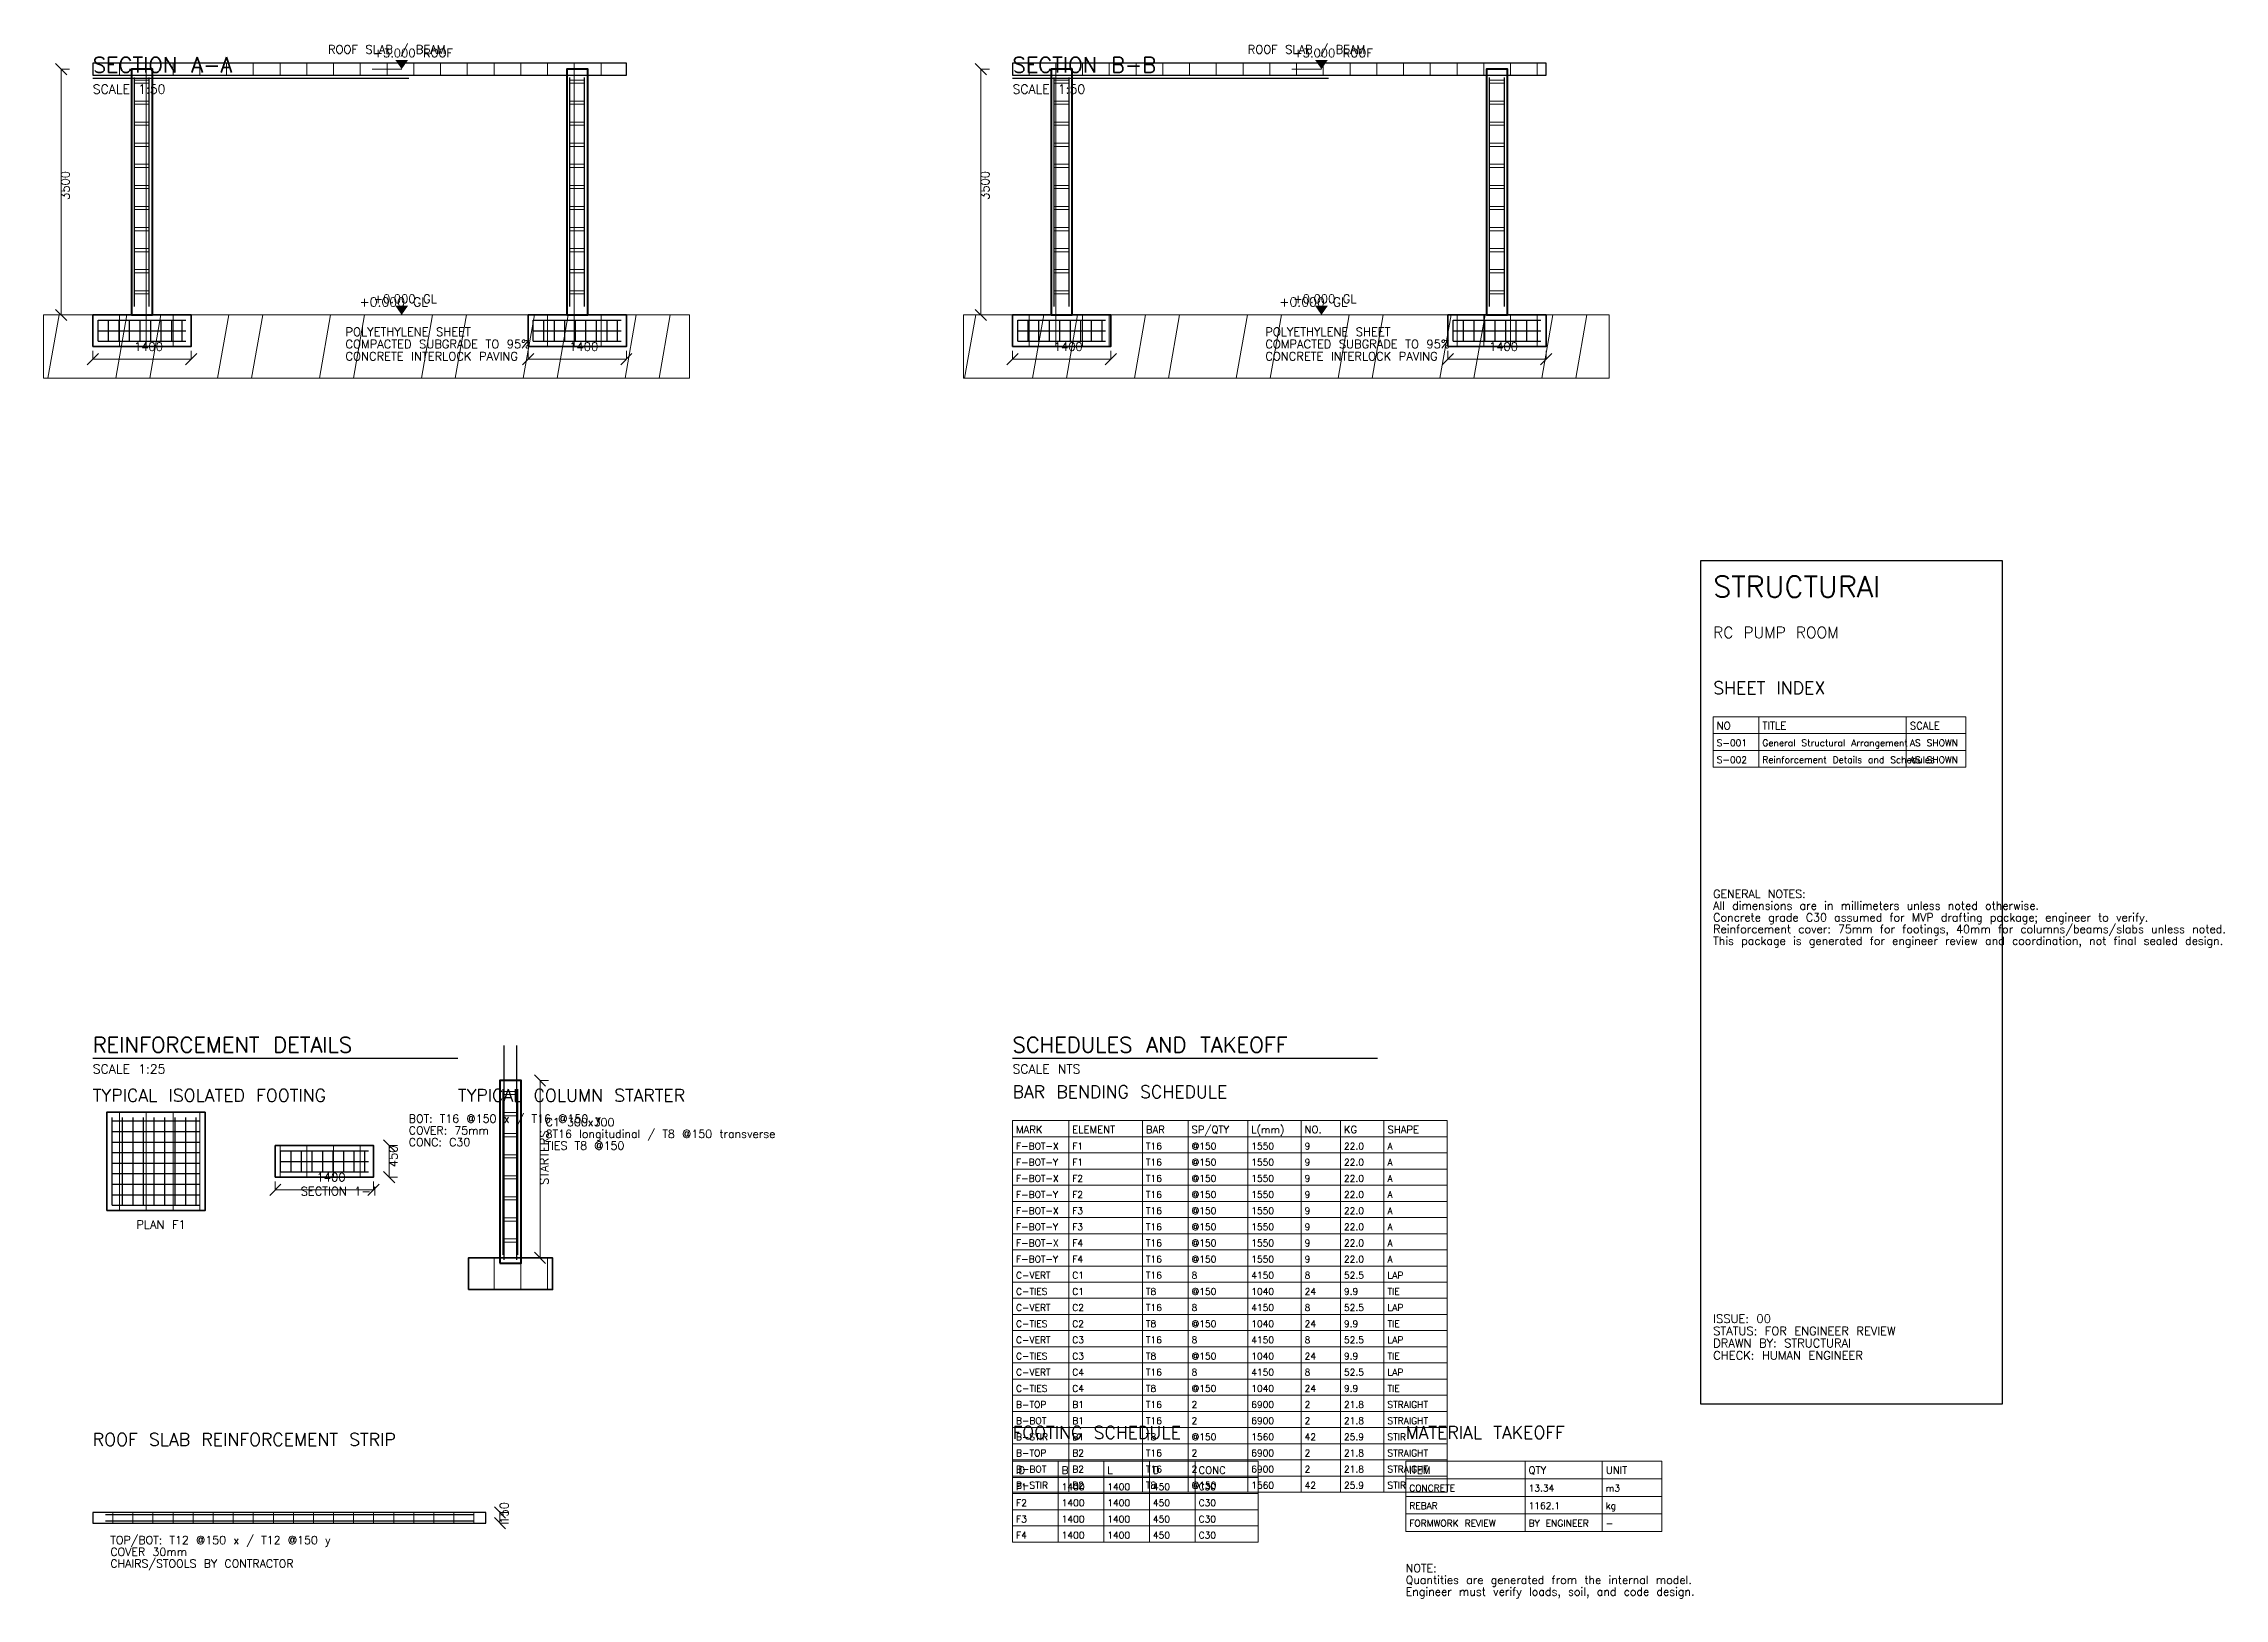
# Model space of a CAD drawing. Header units: millimetres. Extents: x -1230 to 30360, y -31972 to 11560.
# Drawn here: x -700 to 30360, y -31972 to -9837 of the extents above; entities that cross this region are included whole.
import ezdxf

# ---------------------------------------------------------------- set-up
doc = ezdxf.new("R2010")
doc.units = ezdxf.units.MM
for name, color, linetype, lineweight in [('SAI-A-BORDER', 7, 'Continuous', 25), ('SAI-A-DIMS', 6, 'Continuous', 13), ('SAI-A-TEXT', 4, 'Continuous', 13), ('SAI-A-TITLE', 6, 'Continuous', 30), ('SAI-H-CONCRETE', 8, 'Continuous', 13), ('SAI-H-SOIL', 8, 'Continuous', 13), ('SAI-S-CONCRETE-CUT', 1, 'Continuous', 40), ('SAI-S-FOOTING', 2, 'Continuous', 35), ('SAI-S-REBAR', 1, 'Continuous', 25), ('SAI-S-SLAB', 4, 'Continuous', 25), ('SAI-S-TIES', 3, 'Continuous', 20), ('SAI-SCHEDULE', 4, 'Continuous', 13), ('SAI-X-REFERENCE', 9, 'Continuous', 13)]:
    doc.layers.add(name, color=color, linetype=linetype, lineweight=lineweight)
doc.styles.add('SAI-STANDARD', font='txt.shx')

msp = doc.modelspace()

# ---------------------------------------------------------------- hatches: boundary and pattern name
at = {"layer": 'SAI-A-TEXT'}
h = msp.add_hatch(color=4, dxfattribs=at)
h.dxf.hatch_style = 1
h.paths.add_polyline_path([(4400, -10200), (4490, -10070), (4310, -10070)])
h = msp.add_hatch(color=4, dxfattribs=at)
h.dxf.hatch_style = 1
h.paths.add_polyline_path([(17500, -10200), (17590, -10070), (17410, -10070)])
h = msp.add_hatch(color=4, dxfattribs=at)
h.dxf.hatch_style = 1
h.paths.add_polyline_path([(4400, -13700), (4490, -13570), (4310, -13570)])
h = msp.add_hatch(color=4, dxfattribs=at)
h.dxf.hatch_style = 1
h.paths.add_polyline_path([(17500, -13700), (17590, -13570), (17410, -13570)])
at = {"layer": 'SAI-H-CONCRETE'}
h = msp.add_hatch(dxfattribs=at)
h.set_pattern_fill('ANSI31', scale=120, angle=45)
h.paths.add_polyline_path([(0, -10285), (7600, -10285), (7600, -10115), (0, -10115)])
h = msp.add_hatch(dxfattribs=at)
h.set_pattern_fill('ANSI31', scale=120, angle=45)
h.paths.add_polyline_path([(550, -13700), (850, -13700), (850, -10200), (550, -10200)])
h = msp.add_hatch(dxfattribs=at)
h.set_pattern_fill('ANSI31', scale=120, angle=45)
h.paths.add_polyline_path([(6750, -13700), (7050, -13700), (7050, -10200), (6750, -10200)])
h = msp.add_hatch(dxfattribs=at)
h.set_pattern_fill('ANSI31', scale=120, angle=45)
h.paths.add_polyline_path([(13100, -10285), (20700, -10285), (20700, -10115), (13100, -10115)])
h = msp.add_hatch(dxfattribs=at)
h.set_pattern_fill('ANSI31', scale=120, angle=45)
h.paths.add_polyline_path([(13650, -13700), (13950, -13700), (13950, -10200), (13650, -10200)])
h = msp.add_hatch(dxfattribs=at)
h.set_pattern_fill('ANSI31', scale=120, angle=45)
h.paths.add_polyline_path([(19850, -13700), (20150, -13700), (20150, -10200), (19850, -10200)])
h = msp.add_hatch(dxfattribs=at)
h.set_pattern_fill('ANSI31', scale=120, angle=45)
h.paths.add_polyline_path([(0, -14150), (1400, -14150), (1400, -13700), (0, -13700)])
h = msp.add_hatch(dxfattribs=at)
h.set_pattern_fill('ANSI31', scale=120, angle=45)
h.paths.add_polyline_path([(6200, -14150), (7600, -14150), (7600, -13700), (6200, -13700)])
h = msp.add_hatch(dxfattribs=at)
h.set_pattern_fill('ANSI31', scale=120, angle=45)
h.paths.add_polyline_path([(13100, -14150), (14500, -14150), (14500, -13700), (13100, -13700)])
h = msp.add_hatch(dxfattribs=at)
h.set_pattern_fill('ANSI31', scale=120, angle=45)
h.paths.add_polyline_path([(19300, -14150), (20700, -14150), (20700, -13700), (19300, -13700)])
h = msp.add_hatch(dxfattribs=at)
h.set_pattern_fill('ANSI31', scale=120, angle=45)
h.paths.add_polyline_path([(5800, -27200), (6100, -27200), (6100, -24600), (5800, -24600)])
h = msp.add_hatch(dxfattribs=at)
h.set_pattern_fill('ANSI31', scale=120, angle=45)
h.paths.add_polyline_path([(200, -26450), (1600, -26450), (1600, -25050), (200, -25050)])
h = msp.add_hatch(dxfattribs=at)
h.set_pattern_fill('ANSI31', scale=120, angle=45)
h.paths.add_polyline_path([(2600, -25975), (4000, -25975), (4000, -25525), (2600, -25525)])
h = msp.add_hatch(dxfattribs=at)
h.set_pattern_fill('ANSI31', scale=120, angle=45)
h.paths.add_polyline_path([(5350, -27575), (6550, -27575), (6550, -27125), (5350, -27125)])
h = msp.add_hatch(dxfattribs=at)
h.set_pattern_fill('ANSI31', scale=90, angle=45)
h.paths.add_polyline_path([(0, -30900), (5600, -30900), (5600, -30750), (0, -30750)])
at = {"layer": 'SAI-H-SOIL'}
h = msp.add_hatch(dxfattribs=at)
h.set_pattern_fill('ANSI32', scale=150, angle=35)
h.paths.add_polyline_path([(-700, -14600), (8500, -14600), (8500, -13700), (-700, -13700)])
h = msp.add_hatch(dxfattribs=at)
h.set_pattern_fill('ANSI32', scale=150, angle=35)
h.paths.add_polyline_path([(12400, -14600), (21600, -14600), (21600, -13700), (12400, -13700)])

# ---------------------------------------------------------------- linework, layer by layer
at = {"layer": 'SAI-A-BORDER'}
msp.add_lwpolyline([(22900, -29200), (27200, -29200), (27200, -17200), (22900, -17200), (22900, -29200)], dxfattribs=at)
at = {"layer": 'SAI-A-DIMS'}
for p, q in [((-530, -10120), (-370, -10280)), ((-450, -13700), (-450, -10200)), ((-450, -10200), (-330, -10200)), ((12570, -10120), (12730, -10280)), ((12650, -13700), (12650, -10200)), ((12650, -10200), (12770, -10200)), ((-530, -13620), (-370, -13780)), ((12570, -13620), (12730, -13780)), ((-450, -13700), (-330, -13700)), ((12650, -13700), (12770, -13700)), ((-80, -14410), (80, -14250)), ((0, -14330), (0, -14210)), ((1320, -14410), (1480, -14250)), ((1400, -14330), (1400, -14210)), ((6120, -14410), (6280, -14250)), ((6200, -14330), (6200, -14210)), ((7520, -14410), (7680, -14250)), ((7600, -14330), (7600, -14210)), ((13020, -14410), (13180, -14250)), ((13100, -14330), (13100, -14210)), ((14420, -14410), (14580, -14250)), ((14500, -14330), (14500, -14210)), ((19220, -14410), (19380, -14250)), ((19300, -14330), (19300, -14210)), ((20620, -14410), (20780, -14250)), ((20700, -14330), (20700, -14210)), ((0, -14330), (1400, -14330)), ((6200, -14330), (7600, -14330)), ((13100, -14330), (14500, -14330)), ((19300, -14330), (20700, -14330)), ((6290, -24520), (6450, -24680)), ((6370, -27125), (6370, -24600)), ((6370, -24600), (6490, -24600)), ((4140, -25445), (4300, -25605)), ((4220, -25975), (4220, -25525)), ((4220, -25525), (4340, -25525)), ((2520, -26235), (2680, -26075)), ((2600, -26155), (2600, -26035)), ((3920, -26235), (4080, -26075)), ((4000, -26155), (4000, -26035)), ((4140, -25895), (4300, -26055)), ((4220, -25975), (4340, -25975)), ((2600, -26155), (4000, -26155)), ((6290, -27045), (6450, -27205)), ((6370, -27125), (6490, -27125)), ((5720, -30670), (5880, -30830)), ((5720, -30820), (5880, -30980)), ((5800, -30900), (5800, -30750)), ((5800, -30750), (5920, -30750)), ((5800, -30900), (5920, -30900))]:
    msp.add_line(p, q, dxfattribs=at)
at = {"layer": 'SAI-A-TEXT'}
for p, q in [((3980, -10200), (4400, -10200)), ((17080, -10200), (17500, -10200)), ((-700, -13700), (8500, -13700)), ((3980, -13700), (4400, -13700)), ((12400, -13700), (21600, -13700)), ((17080, -13700), (17500, -13700))]:
    msp.add_line(p, q, dxfattribs=at)
at = {"layer": 'SAI-A-TITLE'}
for p, q in [((0, -10330), (4500, -10330)), ((13100, -10330), (17600, -10330)), ((0, -24280), (5200, -24280)), ((13100, -24280), (18300, -24280))]:
    msp.add_line(p, q, dxfattribs=at)
at = {"layer": 'SAI-S-CONCRETE-CUT'}
for points in [[(550, -13700), (850, -13700), (850, -10200), (550, -10200), (550, -13700)], [(6750, -13700), (7050, -13700), (7050, -10200), (6750, -10200), (6750, -13700)], [(13650, -13700), (13950, -13700), (13950, -10200), (13650, -10200), (13650, -13700)], [(19850, -13700), (20150, -13700), (20150, -10200), (19850, -10200), (19850, -13700)], [(5800, -27200), (6100, -27200), (6100, -24600), (5800, -24600), (5800, -27200)]]:
    msp.add_lwpolyline(points, dxfattribs=at)
at = {"layer": 'SAI-S-FOOTING'}
for points in [[(0, -14150), (1400, -14150), (1400, -13700), (0, -13700), (0, -14150)], [(6200, -14150), (7600, -14150), (7600, -13700), (6200, -13700), (6200, -14150)], [(13100, -14150), (14500, -14150), (14500, -13700), (13100, -13700), (13100, -14150)], [(19300, -14150), (20700, -14150), (20700, -13700), (19300, -13700), (19300, -14150)], [(200, -26450), (1600, -26450), (1600, -25050), (200, -25050), (200, -26450)], [(2600, -25975), (4000, -25975), (4000, -25525), (2600, -25525), (2600, -25975)], [(5350, -27575), (6550, -27575), (6550, -27125), (5350, -27125), (5350, -27575)]]:
    msp.add_lwpolyline(points, dxfattribs=at)
at = {"layer": 'SAI-S-REBAR'}
for p, q in [((595, -13580), (595, -10320)), ((805, -13580), (805, -10320)), ((6795, -13580), (6795, -10320)), ((7005, -13580), (7005, -10320)), ((13695, -13580), (13695, -10320)), ((13905, -13580), (13905, -10320)), ((19895, -13580), (19895, -10320)), ((20105, -13580), (20105, -10320)), ((75, -13775), (1325, -13775)), ((75, -14075), (75, -13775)), ((75, -13925), (1325, -13925)), ((225, -14075), (225, -13775)), ((375, -14075), (375, -13775)), ((525, -14075), (525, -13775)), ((675, -14075), (675, -13775)), ((825, -14075), (825, -13775)), ((975, -14075), (975, -13775)), ((1125, -14075), (1125, -13775)), ((1275, -14075), (1275, -13775)), ((6275, -13775), (7525, -13775)), ((6275, -14075), (6275, -13775)), ((6275, -13925), (7525, -13925)), ((6425, -14075), (6425, -13775)), ((6575, -14075), (6575, -13775)), ((6725, -14075), (6725, -13775)), ((6875, -14075), (6875, -13775)), ((7025, -14075), (7025, -13775)), ((7175, -14075), (7175, -13775)), ((7325, -14075), (7325, -13775)), ((7475, -14075), (7475, -13775)), ((13175, -13775), (14425, -13775)), ((13175, -14075), (13175, -13775)), ((13175, -13925), (14425, -13925)), ((13325, -14075), (13325, -13775)), ((13475, -14075), (13475, -13775)), ((13625, -14075), (13625, -13775)), ((13775, -14075), (13775, -13775)), ((13925, -14075), (13925, -13775)), ((14075, -14075), (14075, -13775)), ((14225, -14075), (14225, -13775)), ((14375, -14075), (14375, -13775)), ((19375, -13775), (20625, -13775)), ((19375, -14075), (19375, -13775)), ((19375, -13925), (20625, -13925)), ((19525, -14075), (19525, -13775)), ((19675, -14075), (19675, -13775)), ((19825, -14075), (19825, -13775)), ((19975, -14075), (19975, -13775)), ((20125, -14075), (20125, -13775)), ((20275, -14075), (20275, -13775)), ((20425, -14075), (20425, -13775)), ((20575, -14075), (20575, -13775)), ((75, -14075), (1325, -14075)), ((6275, -14075), (7525, -14075)), ((13175, -14075), (14425, -14075)), ((19375, -14075), (20625, -14075)), ((5860, -27150), (5860, -24100)), ((6040, -27150), (6040, -24100)), ((5845, -27080), (5845, -24720)), ((6055, -27080), (6055, -24720)), ((275, -26375), (275, -25125)), ((425, -26375), (425, -25125)), ((575, -26375), (575, -25125)), ((725, -26375), (725, -25125)), ((875, -26375), (875, -25125)), ((1025, -26375), (1025, -25125)), ((1175, -26375), (1175, -25125)), ((1325, -26375), (1325, -25125)), ((1475, -26375), (1475, -25125)), ((275, -25175), (1525, -25175)), ((275, -25325), (1525, -25325)), ((275, -25475), (1525, -25475)), ((275, -25625), (1525, -25625)), ((275, -25775), (1525, -25775)), ((2675, -25600), (3925, -25600)), ((2675, -25900), (2675, -25600)), ((2675, -25750), (3925, -25750)), ((2825, -25900), (2825, -25600)), ((2975, -25900), (2975, -25600)), ((3125, -25900), (3125, -25600)), ((3275, -25900), (3275, -25600)), ((3425, -25900), (3425, -25600)), ((3575, -25900), (3575, -25600)), ((3725, -25900), (3725, -25600)), ((3875, -25900), (3875, -25600)), ((275, -25925), (1525, -25925)), ((275, -26075), (1525, -26075)), ((2675, -25900), (3925, -25900)), ((275, -26225), (1525, -26225)), ((275, -26375), (1525, -26375)), ((180, -30780), (5420, -30780)), ((180, -30870), (5420, -30870))]:
    msp.add_line(p, q, dxfattribs=at)
at = {"layer": 'SAI-S-SLAB'}
for points in [[(0, -10285), (7600, -10285), (7600, -10115), (0, -10115), (0, -10285)], [(13100, -10285), (20700, -10285), (20700, -10115), (13100, -10115), (13100, -10285)], [(0, -30900), (5600, -30900), (5600, -30750), (0, -30750), (0, -30900)]]:
    msp.add_lwpolyline(points, dxfattribs=at)
at = {"layer": 'SAI-S-TIES'}
for points in [[(595, -10400), (805, -10400), (805, -10355), (595, -10355), (595, -10400)], [(6795, -10400), (7005, -10400), (7005, -10355), (6795, -10355), (6795, -10400)], [(13695, -10400), (13905, -10400), (13905, -10355), (13695, -10355), (13695, -10400)], [(19895, -10400), (20105, -10400), (20105, -10355), (19895, -10355), (19895, -10400)], [(595, -10700), (805, -10700), (805, -10655), (595, -10655), (595, -10700)], [(6795, -10700), (7005, -10700), (7005, -10655), (6795, -10655), (6795, -10700)], [(13695, -10700), (13905, -10700), (13905, -10655), (13695, -10655), (13695, -10700)], [(19895, -10700), (20105, -10700), (20105, -10655), (19895, -10655), (19895, -10700)], [(595, -11000), (805, -11000), (805, -10955), (595, -10955), (595, -11000)], [(6795, -11000), (7005, -11000), (7005, -10955), (6795, -10955), (6795, -11000)], [(13695, -11000), (13905, -11000), (13905, -10955), (13695, -10955), (13695, -11000)], [(19895, -11000), (20105, -11000), (20105, -10955), (19895, -10955), (19895, -11000)], [(595, -11300), (805, -11300), (805, -11255), (595, -11255), (595, -11300)], [(6795, -11300), (7005, -11300), (7005, -11255), (6795, -11255), (6795, -11300)], [(13695, -11300), (13905, -11300), (13905, -11255), (13695, -11255), (13695, -11300)], [(19895, -11300), (20105, -11300), (20105, -11255), (19895, -11255), (19895, -11300)], [(595, -11600), (805, -11600), (805, -11555), (595, -11555), (595, -11600)], [(6795, -11600), (7005, -11600), (7005, -11555), (6795, -11555), (6795, -11600)], [(13695, -11600), (13905, -11600), (13905, -11555), (13695, -11555), (13695, -11600)], [(19895, -11600), (20105, -11600), (20105, -11555), (19895, -11555), (19895, -11600)], [(595, -11900), (805, -11900), (805, -11855), (595, -11855), (595, -11900)], [(6795, -11900), (7005, -11900), (7005, -11855), (6795, -11855), (6795, -11900)], [(13695, -11900), (13905, -11900), (13905, -11855), (13695, -11855), (13695, -11900)], [(19895, -11900), (20105, -11900), (20105, -11855), (19895, -11855), (19895, -11900)], [(595, -12200), (805, -12200), (805, -12155), (595, -12155), (595, -12200)], [(6795, -12200), (7005, -12200), (7005, -12155), (6795, -12155), (6795, -12200)], [(13695, -12200), (13905, -12200), (13905, -12155), (13695, -12155), (13695, -12200)], [(19895, -12200), (20105, -12200), (20105, -12155), (19895, -12155), (19895, -12200)], [(595, -12500), (805, -12500), (805, -12455), (595, -12455), (595, -12500)], [(6795, -12500), (7005, -12500), (7005, -12455), (6795, -12455), (6795, -12500)], [(13695, -12500), (13905, -12500), (13905, -12455), (13695, -12455), (13695, -12500)], [(19895, -12500), (20105, -12500), (20105, -12455), (19895, -12455), (19895, -12500)], [(595, -12800), (805, -12800), (805, -12755), (595, -12755), (595, -12800)], [(6795, -12800), (7005, -12800), (7005, -12755), (6795, -12755), (6795, -12800)], [(13695, -12800), (13905, -12800), (13905, -12755), (13695, -12755), (13695, -12800)], [(19895, -12800), (20105, -12800), (20105, -12755), (19895, -12755), (19895, -12800)], [(595, -13100), (805, -13100), (805, -13055), (595, -13055), (595, -13100)], [(595, -13400), (805, -13400), (805, -13355), (595, -13355), (595, -13400)], [(6795, -13100), (7005, -13100), (7005, -13055), (6795, -13055), (6795, -13100)], [(6795, -13400), (7005, -13400), (7005, -13355), (6795, -13355), (6795, -13400)], [(13695, -13100), (13905, -13100), (13905, -13055), (13695, -13055), (13695, -13100)], [(13695, -13400), (13905, -13400), (13905, -13355), (13695, -13355), (13695, -13400)], [(19895, -13100), (20105, -13100), (20105, -13055), (19895, -13055), (19895, -13100)], [(19895, -13400), (20105, -13400), (20105, -13355), (19895, -13355), (19895, -13400)], [(5845, -24800), (6055, -24800), (6055, -24755), (5845, -24755), (5845, -24800)], [(5845, -25100), (6055, -25100), (6055, -25055), (5845, -25055), (5845, -25100)], [(5845, -25400), (6055, -25400), (6055, -25355), (5845, -25355), (5845, -25400)], [(5845, -25700), (6055, -25700), (6055, -25655), (5845, -25655), (5845, -25700)], [(5845, -26000), (6055, -26000), (6055, -25955), (5845, -25955), (5845, -26000)], [(5845, -26300), (6055, -26300), (6055, -26255), (5845, -26255), (5845, -26300)], [(5845, -26600), (6055, -26600), (6055, -26555), (5845, -26555), (5845, -26600)], [(5845, -26900), (6055, -26900), (6055, -26855), (5845, -26855), (5845, -26900)]]:
    msp.add_lwpolyline(points, dxfattribs=at)
at = {"layer": 'SAI-SCHEDULE'}
for p, q in [((23080, -19420), (23080, -20140)), ((23730, -19420), (23730, -20140)), ((25830, -19420), (25830, -20140)), ((26680, -19420), (26680, -20140)), ((23080, -19660), (26680, -19660)), ((23080, -19900), (26680, -19900)), ((23080, -20140), (26680, -20140)), ((13100, -25170), (13100, -30460)), ((13100, -25400), (19290, -25400)), ((13900, -25170), (13900, -30460)), ((14950, -25170), (14950, -30460)), ((15600, -25170), (15600, -30460)), ((16450, -25170), (16450, -30460)), ((17210, -25170), (17210, -30460)), ((17770, -25170), (17770, -30460)), ((18390, -25170), (18390, -30460)), ((19290, -25170), (19290, -30460)), ((13100, -25630), (19290, -25630)), ((13100, -25860), (19290, -25860)), ((13100, -26090), (19290, -26090)), ((13100, -26320), (19290, -26320)), ((13100, -26550), (19290, -26550)), ((13100, -26780), (19290, -26780)), ((13100, -27010), (19290, -27010)), ((13100, -27240), (19290, -27240)), ((13100, -27470), (19290, -27470)), ((13100, -27700), (19290, -27700)), ((13100, -27930), (19290, -27930)), ((13100, -28160), (19290, -28160)), ((13100, -28390), (19290, -28390)), ((13100, -28620), (19290, -28620)), ((13100, -28850), (19290, -28850)), ((13100, -29080), (19290, -29080)), ((13100, -29310), (19290, -29310)), ((13100, -29540), (19290, -29540)), ((13100, -29770), (19290, -29770)), ((13100, -30000), (19290, -30000)), ((13100, -30020), (13100, -31170)), ((13750, -30020), (13750, -31170)), ((14400, -30020), (14400, -31170)), ((15050, -30020), (15050, -31170)), ((15700, -30020), (15700, -31170)), ((16600, -30020), (16600, -31170)), ((18700, -30020), (18700, -31020)), ((20400, -30020), (20400, -31020)), ((21500, -30020), (21500, -31020)), ((22350, -30020), (22350, -31020)), ((13100, -30230), (19290, -30230)), ((13100, -30250), (16600, -30250)), ((18700, -30270), (22350, -30270)), ((13100, -30460), (19290, -30460)), ((13100, -30480), (16600, -30480)), ((13100, -30710), (16600, -30710)), ((18700, -30520), (22350, -30520)), ((13100, -30940), (16600, -30940)), ((18700, -30770), (22350, -30770)), ((18700, -31020), (22350, -31020)), ((13100, -31170), (16600, -31170))]:
    msp.add_line(p, q, dxfattribs=at)
for points in [[(23080, -19420), (26680, -19420), (26680, -19660), (23080, -19660), (23080, -19420)], [(13100, -25170), (19290, -25170), (19290, -25400), (13100, -25400), (13100, -25170)], [(13100, -30020), (16600, -30020), (16600, -30250), (13100, -30250), (13100, -30020)], [(18700, -30020), (22350, -30020), (22350, -30270), (18700, -30270), (18700, -30020)]]:
    msp.add_lwpolyline(points, dxfattribs=at)
at = {"layer": 'SAI-X-REFERENCE'}
for points in [[(-700, -14600), (8500, -14600), (8500, -13700), (-700, -13700), (-700, -14600)], [(12400, -14600), (21600, -14600), (21600, -13700), (12400, -13700), (12400, -14600)]]:
    msp.add_lwpolyline(points, dxfattribs=at)

# ---------------------------------------------------------------- texts
at = {"layer": 'SAI-A-DIMS', "style": 'SAI-STANDARD'}
for s, p in [('3500', (-330, -12062)), ('3500', (12770, -12062)), ('STARTERS', (6490, -26086)), ('450', (4340, -25834)), ('150', (5920, -30909))]:
    msp.add_text(s, height=120, rotation=90, dxfattribs=at).set_placement(p)
for p in [(588, -14210), (6788, -14210), (13688, -14210), (19888, -14210), (3188, -26035)]:
    msp.add_text('1400', height=120, dxfattribs=at).set_placement(p)
at = {"layer": 'SAI-A-TEXT', "style": 'SAI-STANDARD'}
for s, height, p in [('ROOF SLAB / BEAM', 120, (3350, -9980)), ('+3.000 ROOF', 120, (4000, -10030)), ('ROOF SLAB / BEAM', 120, (16450, -9980)), ('+3.000 ROOF', 120, (17100, -10030)), ('SCALE 1:50', 130, (0, -10550)), ('SCALE 1:50', 130, (13100, -10550)), ('+0.000 GL', 130, (3800, -13580)), ('+0.000 GL', 120, (4000, -13530)), ('+0.000 GL', 130, (16900, -13580)), ('+0.000 GL', 120, (17100, -13530)), ('POLYETHYLENE SHEET', 120, (3600, -14000)), ('POLYETHYLENE SHEET', 120, (16700, -14000)), ('COMPACTED SUBGRADE TO 95%', 120, (3600, -14174)), ('CONCRETE INTERLOCK PAVING', 120, (3600, -14348)), ('COMPACTED SUBGRADE TO 95%', 120, (16700, -14174)), ('CONCRETE INTERLOCK PAVING', 120, (16700, -14348)), ('RC PUMP ROOM', 160, (23080, -18300)), ('All dimensions are in millimeters unless noted otherwise.', 115, (23080, -22167)), ('GENERAL NOTES:', 115, (23080, -22000)), ('Concrete grade C30 assumed for MVP drafting package; engineer to verify.', 115, (23080, -22334)), ('Reinforcement cover: 75mm for footings, 40mm for columns/beams/slabs unless noted.', 115, (23080, -22500)), ('This package is generated for engineer review and coordination, not final sealed design.', 115, (23080, -22667)), ('SCALE 1:25', 130, (0, -24500)), ('SCALE NTS', 130, (13100, -24500)), ('BOT: T16 @150 x / T16 @150 y', 115, (4500, -25200)), ('C1 300x300', 115, (6450, -25250)), ('COVER: 75mm', 115, (4500, -25367)), ('CONC: C30', 115, (4500, -25534)), ('TIES T8 @150', 115, (6450, -25584)), ('8T16 longitudinal / T8 @150 transverse', 115, (6450, -25417)), ('SECTION 1-1', 120, (2960, -26235)), ('PLAN F1', 120, (620, -26710)), ('ISSUE: 00', 120, (23080, -28050)), ('STATUS: FOR ENGINEER REVIEW', 120, (23080, -28224)), ('CHECK: HUMAN ENGINEER', 120, (23080, -28572)), ('DRAWN BY: STRUCTURAI', 120, (23080, -28398)), ('TOP/BOT: T12 @150 x / T12 @150 y', 115, (250, -31200)), ('COVER 30mm', 115, (250, -31367)), ('CHAIRS/STOOLS BY CONTRACTOR', 115, (250, -31534)), ('Quantities are generated from the internal model.', 115, (18700, -31767)), ('NOTE:', 115, (18700, -31600)), ('Engineer must verify loads, soil, and code design.', 115, (18700, -31934))]:
    msp.add_text(s, height=height, dxfattribs=at).set_placement(p)
at = {"layer": 'SAI-A-TITLE', "style": 'SAI-STANDARD'}
for s, height, p in [('SECTION A-A', 220, (0, -10250)), ('SECTION B-B', 220, (13100, -10250)), ('STRUCTURAI', 300, (23080, -17720)), ('SHEET INDEX', 180, (23080, -19100)), ('REINFORCEMENT DETAILS', 220, (0, -24200)), ('SCHEDULES AND TAKEOFF', 220, (13100, -24200)), ('TYPICAL ISOLATED FOOTING', 180, (0, -24900)), ('TYPICAL COLUMN STARTER', 180, (5200, -24900)), ('BAR BENDING SCHEDULE', 180, (13100, -24850)), ('ROOF SLAB REINFORCEMENT STRIP', 180, (0, -29800)), ('FOOTING SCHEDULE', 180, (13100, -29700)), ('MATERIAL TAKEOFF', 180, (18700, -29700))]:
    msp.add_text(s, height=height, dxfattribs=at).set_placement(p)
at = {"layer": 'SAI-SCHEDULE', "style": 'SAI-STANDARD'}
for s, height, p in [('NO', 105, (23130, -19600)), ('TITLE', 105, (23780, -19600)), ('SCALE', 105, (25880, -19600)), ('S-001', 95, (23130, -19840)), ('General Structural Arrangement', 95, (23780, -19840)), ('AS SHOWN', 95, (25880, -19840)), ('S-002', 95, (23130, -20080)), ('Reinforcement Details and Schedules', 95, (23780, -20080)), ('AS SHOWN', 95, (25880, -20080)), ('MARK', 105, (13150, -25350)), ('ELEMENT', 105, (13950, -25350)), ('BAR', 105, (15000, -25350)), ('SP/QTY', 105, (15650, -25350)), ('L(mm)', 105, (16500, -25350)), ('NO.', 105, (17260, -25350)), ('KG', 105, (17820, -25350)), ('SHAPE', 105, (18440, -25350)), ('F-BOT-X', 95, (13150, -25580)), ('F-BOT-Y', 95, (13150, -25810)), ('F1', 95, (13950, -25580)), ('F1', 95, (13950, -25810)), ('T16', 95, (15000, -25580)), ('T16', 95, (15000, -25810)), ('@150', 95, (15650, -25580)), ('@150', 95, (15650, -25810)), ('1550', 95, (16500, -25580)), ('1550', 95, (16500, -25810)), ('9', 95, (17260, -25580)), ('9', 95, (17260, -25810)), ('22.0', 95, (17820, -25580)), ('22.0', 95, (17820, -25810)), ('A', 95, (18440, -25580)), ('A', 95, (18440, -25810)), ('F-BOT-X', 95, (13150, -26040)), ('F2', 95, (13950, -26040)), ('T16', 95, (15000, -26040)), ('@150', 95, (15650, -26040)), ('1550', 95, (16500, -26040)), ('9', 95, (17260, -26040)), ('22.0', 95, (17820, -26040)), ('A', 95, (18440, -26040)), ('F-BOT-Y', 95, (13150, -26270)), ('F2', 95, (13950, -26270)), ('T16', 95, (15000, -26270)), ('@150', 95, (15650, -26270)), ('1550', 95, (16500, -26270)), ('9', 95, (17260, -26270)), ('22.0', 95, (17820, -26270)), ('A', 95, (18440, -26270)), ('F-BOT-X', 95, (13150, -26500)), ('F-BOT-Y', 95, (13150, -26730)), ('F3', 95, (13950, -26500)), ('F3', 95, (13950, -26730)), ('T16', 95, (15000, -26500)), ('T16', 95, (15000, -26730)), ('@150', 95, (15650, -26500)), ('@150', 95, (15650, -26730)), ('1550', 95, (16500, -26500)), ('1550', 95, (16500, -26730)), ('9', 95, (17260, -26500)), ('9', 95, (17260, -26730)), ('22.0', 95, (17820, -26500)), ('22.0', 95, (17820, -26730)), ('A', 95, (18440, -26500)), ('A', 95, (18440, -26730)), ('F-BOT-X', 95, (13150, -26960)), ('F4', 95, (13950, -26960)), ('T16', 95, (15000, -26960)), ('@150', 95, (15650, -26960)), ('1550', 95, (16500, -26960)), ('9', 95, (17260, -26960)), ('22.0', 95, (17820, -26960)), ('A', 95, (18440, -26960)), ('C-VERT', 95, (13150, -27420)), ('F-BOT-Y', 95, (13150, -27190)), ('C1', 95, (13950, -27420)), ('F4', 95, (13950, -27190)), ('T16', 95, (15000, -27190)), ('T16', 95, (15000, -27420)), ('@150', 95, (15650, -27190)), ('8', 95, (15650, -27420)), ('4150', 95, (16500, -27420)), ('1550', 95, (16500, -27190)), ('9', 95, (17260, -27190)), ('8', 95, (17260, -27420)), ('22.0', 95, (17820, -27190)), ('52.5', 95, (17820, -27420)), ('A', 95, (18440, -27190)), ('LAP', 95, (18440, -27420)), ('C-TIES', 95, (13150, -27650)), ('C1', 95, (13950, -27650)), ('T8', 95, (15000, -27650)), ('@150', 95, (15650, -27650)), ('1040', 95, (16500, -27650)), ('24', 95, (17260, -27650)), ('9.9', 95, (17820, -27650)), ('TIE', 95, (18440, -27650)), ('C-VERT', 95, (13150, -27880)), ('C2', 95, (13950, -27880)), ('T16', 95, (15000, -27880)), ('8', 95, (15650, -27880)), ('4150', 95, (16500, -27880)), ('8', 95, (17260, -27880)), ('52.5', 95, (17820, -27880)), ('LAP', 95, (18440, -27880)), ('C-TIES', 95, (13150, -28110)), ('C-VERT', 95, (13150, -28340)), ('C2', 95, (13950, -28110)), ('C3', 95, (13950, -28340)), ('T8', 95, (15000, -28110)), ('T16', 95, (15000, -28340)), ('@150', 95, (15650, -28110)), ('8', 95, (15650, -28340)), ('4150', 95, (16500, -28340)), ('1040', 95, (16500, -28110)), ('24', 95, (17260, -28110)), ('8', 95, (17260, -28340)), ('9.9', 95, (17820, -28110)), ('52.5', 95, (17820, -28340)), ('TIE', 95, (18440, -28110)), ('LAP', 95, (18440, -28340)), ('C-TIES', 95, (13150, -28570)), ('C3', 95, (13950, -28570)), ('T8', 95, (15000, -28570)), ('@150', 95, (15650, -28570)), ('1040', 95, (16500, -28570)), ('24', 95, (17260, -28570)), ('9.9', 95, (17820, -28570)), ('TIE', 95, (18440, -28570)), ('C-VERT', 95, (13150, -28800)), ('C4', 95, (13950, -28800)), ('T16', 95, (15000, -28800)), ('8', 95, (15650, -28800)), ('4150', 95, (16500, -28800)), ('8', 95, (17260, -28800)), ('52.5', 95, (17820, -28800)), ('LAP', 95, (18440, -28800)), ('C-TIES', 95, (13150, -29030)), ('B-TOP', 95, (13150, -29260)), ('C4', 95, (13950, -29030)), ('B1', 95, (13950, -29260)), ('T8', 95, (15000, -29030)), ('T16', 95, (15000, -29260)), ('@150', 95, (15650, -29030)), ('2', 95, (15650, -29260)), ('6900', 95, (16500, -29260)), ('1040', 95, (16500, -29030)), ('24', 95, (17260, -29030)), ('2', 95, (17260, -29260)), ('9.9', 95, (17820, -29030)), ('21.8', 95, (17820, -29260)), ('TIE', 95, (18440, -29030)), ('STRAIGHT', 95, (18440, -29260)), ('B-BOT', 95, (13150, -29490)), ('B1', 95, (13950, -29490)), ('T16', 95, (15000, -29490)), ('2', 95, (15650, -29490)), ('6900', 95, (16500, -29490)), ('2', 95, (17260, -29490)), ('21.8', 95, (17820, -29490)), ('STRAIGHT', 95, (18440, -29490)), ('B-STIR', 95, (13150, -29720)), ('B1', 95, (13950, -29720)), ('T8', 95, (15000, -29720)), ('@150', 95, (15650, -29720)), ('1560', 95, (16500, -29720)), ('42', 95, (17260, -29720)), ('25.9', 95, (17820, -29720)), ('STIR', 95, (18440, -29720)), ('B-TOP', 95, (13150, -29950)), ('B-BOT', 95, (13150, -30180)), ('ID', 105, (13150, -30200)), ('B', 105, (13800, -30200)), ('B2', 95, (13950, -29950)), ('B2', 95, (13950, -30180)), ('L', 105, (14450, -30200)), ('T16', 95, (15000, -29950)), ('T16', 95, (15000, -30180)), ('D', 105, (15100, -30200)), ('2', 95, (15650, -29950)), ('2', 95, (15650, -30180)), ('CONC', 105, (15750, -30200)), ('6900', 95, (16500, -29950)), ('6900', 95, (16500, -30180)), ('2', 95, (17260, -29950)), ('2', 95, (17260, -30180)), ('21.8', 95, (17820, -29950)), ('21.8', 95, (17820, -30180)), ('STRAIGHT', 95, (18440, -29950)), ('STRAIGHT', 95, (18440, -30180)), ('ITEM', 105, (18750, -30200)), ('QTY', 105, (20450, -30200)), ('UNIT', 105, (21550, -30200)), ('B-STIR', 95, (13150, -30410)), ('F1', 95, (13150, -30430)), ('1400', 95, (13800, -30430)), ('B2', 95, (13950, -30410)), ('1400', 95, (14450, -30430)), ('T8', 95, (15000, -30410)), ('450', 95, (15100, -30430)), ('@150', 95, (15650, -30410)), ('C30', 95, (15750, -30430)), ('1560', 95, (16500, -30410)), ('42', 95, (17260, -30410)), ('25.9', 95, (17820, -30410)), ('STIR', 95, (18440, -30410)), ('CONCRETE', 95, (18750, -30450)), ('13.34', 95, (20450, -30450)), ('m3', 95, (21550, -30450)), ('F2', 95, (13150, -30660)), ('1400', 95, (13800, -30660)), ('1400', 95, (14450, -30660)), ('450', 95, (15100, -30660)), ('C30', 95, (15750, -30660)), ('REBAR', 95, (18750, -30700)), ('1162.1', 95, (20450, -30700)), ('kg', 95, (21550, -30700)), ('F3', 95, (13150, -30890)), ('F4', 95, (13150, -31120)), ('1400', 95, (13800, -30890)), ('1400', 95, (13800, -31120)), ('1400', 95, (14450, -30890)), ('1400', 95, (14450, -31120)), ('450', 95, (15100, -30890)), ('450', 95, (15100, -31120)), ('C30', 95, (15750, -30890)), ('C30', 95, (15750, -31120)), ('FORMWORK REVIEW', 95, (18750, -30950)), ('BY ENGINEER', 95, (20450, -30950)), ('-', 95, (21550, -30950))]:
    msp.add_text(s, height=height, dxfattribs=at).set_placement(p)

doc.saveas('drawing.dxf')
